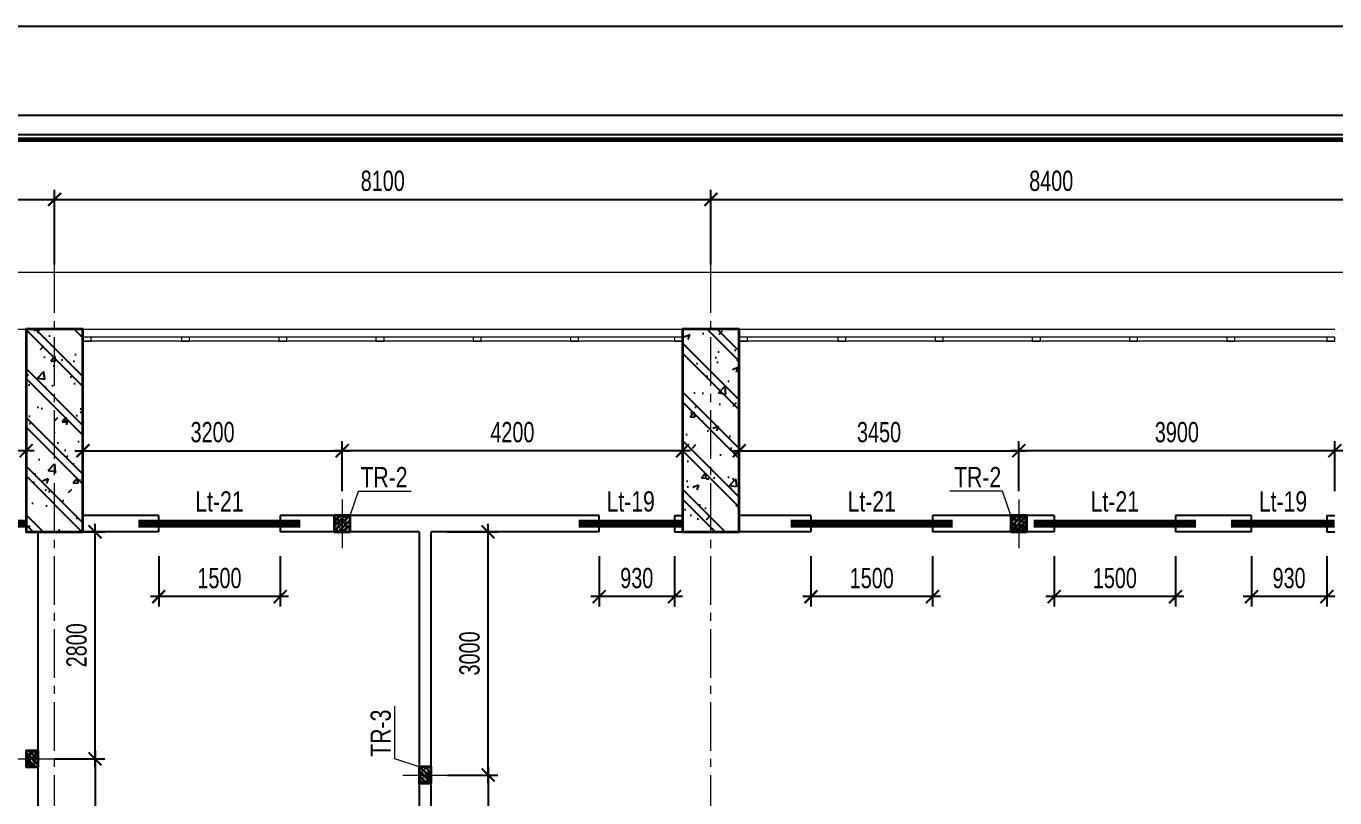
# Model space of a CAD drawing. Header units: millimetres. Extents: x 0 to 84100, y 0 to 158663.
# Drawn here: x 50471 to 66621, y 149145 to 158663 of the extents above; entities that cross this region are included whole.
import ezdxf
from ezdxf.enums import TextEntityAlignment as Align

# ---------------------------------------------------------------- set-up
doc = ezdxf.new("R2010")
doc.units = ezdxf.units.MM
doc.header["$LTSCALE"] = 800
doc.header["$MEASUREMENT"] = 0
doc.linetypes.add('CENTER2', pattern=[1.125, 0.75, -0.125, 0.125, -0.125])
doc.layers.get('DEFPOINTS').update_dxf_attribs({"color": 87})
for name, color, linetype in [('CDC-KHUNGTEN', 9, 'Continuous'), ('CDC.02.DIM', 1, 'Continuous'), ('CDC.03.BORDER', 3, 'Continuous'), ('CDC.06.TEXT', 2, 'Continuous'), ('CDC.10.HATCH', 9, 'Continuous'), ('HATCH', 8, 'Continuous'), ('KCS_LANH_TO', 3, 'Continuous')]:
    doc.layers.add(name, color=color, linetype=linetype)
for name, color, linetype, lineweight in [('CDC.01.AXIS', 160, 'CENTER2', 13), ('CDC.07.TEXTCOL', 3, 'Continuous', 18), ('CDC.09.COLUMN', 4, 'Continuous', 35), ('CDC.11.NOTE', 8, 'Continuous', 18)]:
    doc.layers.add(name, color=color, linetype=linetype, lineweight=lineweight)
doc.layers.add('CDC.15.NOPLOT', color=87, linetype='Continuous', plot=False)
doc.styles.add('KCS_SMTEXT', font='arial.ttf', dxfattribs={"width": 0.7})
doc.dimstyles.new('KCS_DIM100', dxfattribs={"dimscale": 100, "dimtxt": 2.5, "dimasz": 1.6, "dimexe": 1.2, "dimexo": 0, "dimgap": 1, "dimtad": 1, "dimdec": 0, "dimzin": 0, "dimdsep": 46, "dimtxsty": 'KCS_SMTEXT', "dimblk": 'ARCHTICK', "dimcen": 0, "dimdle": 1, "dimclrd": 1, "dimclre": 1, "dimclrt": 2, "dimadec": 0, "dimazin": 0, "dimtfac": 1, "dimtdec": 0, "dimtix": 1, "dimtmove": 2, "dimatfit": 3, "dimfxl": 1, "dimtolj": 1, "dimtzin": 0, "dimarcsym": 0})
pattern_1 = [(50, (61100.4, -1179204.9), (717.26018, -62.75213), [75, -825]), (355, (61100.4, -1179204.9), (-138.75133, 752.19213), [60, -660]), (100.4514, (61160.2, -1179210.1), (578.50938, 689.43954), [63.7402, -701.1421]), (46.1842, (61100.4, -1179004.9), (1067.24105, -165.519), [112.5, -1237.5]), (96.6356, (61189.4, -1179018.7), (934.6627, 974.1179), [95.6103, -1051.713]), (351.1842, (61100.4, -1179004.9), (934.6619, 974.1186), [90, -990]), (21, (61200.4, -1179054.9), (596.90705, -402.6189), [75, -825]), (226, (61200.4, -1179054.9), (671.88212, -365.5398), [60, -660]), (71.4514, (61250.16, -1179088.44), (840.22263, 322.5305), [63.7402, -701.1421]), (67.5, (61100.42, -1179204.9), (-155.916183, 294.37446), [0, -652, 0, -670, 0, -662.5]), (4.5, (61100.42, -1179204.9), (283.35092, 380.10319), [0, -382, 0, -637, 0, -252.5]), (327.5, (60877.42, -1179204.9), (533.822436, -22.55487), [0, -250, 0, -780, 0, -1035]), (317.5, (60777.4, -1179204.9), (583.18617, 100.10498), [0, -325, 0, -518, 0, -735]), (315, (61100.42, -1179204.9), (300.52038, 300.52038), []), (315, (61100.42, -1179082.4), (300.52038, 300.52038), [])]

# ---------------------------------------------------------------- blocks, each defined once
blk = doc.blocks.new('_ArchTick')
at = {"color": 0, "linetype": 'ByBlock', "const_width": 0.15}
blk.add_lwpolyline([(-0.5, -0.5), (0.5, 0.5)], dxfattribs=at)
blk = doc.blocks.new('*D410')
at = {"layer": 'CDC.02.DIM', "color": 1, "lineweight": -2, "ltscale": 0.5, "transparency": 16777216}
for p, q in [((42621, 156526), (50921, 156526)), ((42721, 155722), (42721, 156646)), ((50821, 155722), (50821, 156646))]:
    blk.add_line(p, q, dxfattribs=at)
at = {"layer": 'DEFPOINTS', "color": 0, "ltscale": 0.5, "transparency": 16777216}
for p in [(50821, 156526), (42721, 155722), (50821, 155722)]:
    blk.add_point(p, dxfattribs=at)
at = {"layer": 'CDC.02.DIM', "color": 1, "lineweight": -2, "ltscale": 0.5, "transparency": 16777216, "xscale": 160, "yscale": 160, "zscale": 160, "rotation": 180}
blk.add_blockref('_ArchTick', (42721, 156526), dxfattribs=at)
at = {"layer": 'CDC.02.DIM', "color": 1, "lineweight": -2, "ltscale": 0.5, "transparency": 16777216, "xscale": 160, "yscale": 160, "zscale": 160}
blk.add_blockref('_ArchTick', (50821, 156526), dxfattribs=at)
at = {"layer": 'CDC.02.DIM', "color": 2, "ltscale": 0.5, "transparency": 16777216, "insert": (46771, 156754), "char_height": 250, "attachment_point": 5, "style": 'KCS_SMTEXT'}
blk.add_mtext('\\A1;8100', dxfattribs=at)
blk = doc.blocks.new('*D411')
at = {"layer": 'CDC.02.DIM', "color": 1, "lineweight": -2, "ltscale": 0.5, "transparency": 16777216}
for p, q in [((50721, 156526), (59021, 156526)), ((50821, 155722), (50821, 156646)), ((58921, 155722), (58921, 156646))]:
    blk.add_line(p, q, dxfattribs=at)
at = {"layer": 'DEFPOINTS', "color": 0, "ltscale": 0.5, "transparency": 16777216}
for p in [(58921, 156526), (50821, 155722), (58921, 155722)]:
    blk.add_point(p, dxfattribs=at)
at = {"layer": 'CDC.02.DIM', "color": 1, "lineweight": -2, "ltscale": 0.5, "transparency": 16777216, "xscale": 160, "yscale": 160, "zscale": 160, "rotation": 180}
blk.add_blockref('_ArchTick', (50821, 156526), dxfattribs=at)
at = {"layer": 'CDC.02.DIM', "color": 1, "lineweight": -2, "ltscale": 0.5, "transparency": 16777216, "xscale": 160, "yscale": 160, "zscale": 160}
blk.add_blockref('_ArchTick', (58921, 156526), dxfattribs=at)
at = {"layer": 'CDC.02.DIM', "color": 2, "ltscale": 0.5, "transparency": 16777216, "insert": (54871, 156754), "char_height": 250, "attachment_point": 5, "style": 'KCS_SMTEXT'}
blk.add_mtext('\\A1;8100', dxfattribs=at)
blk = doc.blocks.new('*D412')
at = {"layer": 'CDC.02.DIM', "color": 1, "lineweight": -2, "ltscale": 0.5, "transparency": 16777216}
for p, q in [((58821, 156526), (67421, 156526)), ((58921, 155722), (58921, 156646)), ((67321, 155722), (67321, 156646))]:
    blk.add_line(p, q, dxfattribs=at)
at = {"layer": 'DEFPOINTS', "color": 0, "ltscale": 0.5, "transparency": 16777216}
for p in [(67321, 156526), (58921, 155722), (67321, 155722)]:
    blk.add_point(p, dxfattribs=at)
at = {"layer": 'CDC.02.DIM', "color": 1, "lineweight": -2, "ltscale": 0.5, "transparency": 16777216, "xscale": 160, "yscale": 160, "zscale": 160, "rotation": 180}
blk.add_blockref('_ArchTick', (58921, 156526), dxfattribs=at)
at = {"layer": 'CDC.02.DIM', "color": 1, "lineweight": -2, "ltscale": 0.5, "transparency": 16777216, "xscale": 160, "yscale": 160, "zscale": 160}
blk.add_blockref('_ArchTick', (67321, 156526), dxfattribs=at)
at = {"layer": 'CDC.02.DIM', "color": 2, "ltscale": 0.5, "transparency": 16777216, "insert": (63121, 156754), "char_height": 250, "attachment_point": 5, "style": 'KCS_SMTEXT'}
blk.add_mtext('\\A1;8400', dxfattribs=at)
blk = doc.blocks.new('*D453')
at = {"layer": 'CDC.02.DIM', "color": 1, "lineweight": -2, "transparency": 16777216}
for p, q in [((57541, 152126), (57541, 151506)), ((58471, 152126), (58471, 151506)), ((58571, 151626), (57441, 151626))]:
    blk.add_line(p, q, dxfattribs=at)
at = {"layer": 'DEFPOINTS', "color": 0, "transparency": 16777216}
for p in [(57541, 152126), (58471, 152126), (57541, 151626)]:
    blk.add_point(p, dxfattribs=at)
at = {"layer": 'CDC.02.DIM', "color": 1, "lineweight": -2, "transparency": 16777216, "xscale": 160, "yscale": 160, "zscale": 160, "rotation": 180}
blk.add_blockref('_ArchTick', (57541, 151626), dxfattribs=at)
at = {"layer": 'CDC.02.DIM', "color": 1, "lineweight": -2, "transparency": 16777216, "xscale": 160, "yscale": 160, "zscale": 160}
blk.add_blockref('_ArchTick', (58471, 151626), dxfattribs=at)
at = {"layer": 'CDC.02.DIM', "color": 2, "transparency": 16777216, "insert": (58006, 151854), "char_height": 250, "attachment_point": 5, "style": 'KCS_SMTEXT'}
blk.add_mtext('\\A1;930', dxfattribs=at)
blk = doc.blocks.new('*D454')
at = {"layer": 'CDC.02.DIM', "color": 1, "lineweight": -2, "transparency": 16777216}
for p, q in [((65591, 152126), (65591, 151506)), ((66521, 152126), (66521, 151506)), ((66621, 151626), (65491, 151626))]:
    blk.add_line(p, q, dxfattribs=at)
at = {"layer": 'DEFPOINTS', "color": 0, "transparency": 16777216}
for p in [(65591, 152126), (66521, 152126), (65591, 151626)]:
    blk.add_point(p, dxfattribs=at)
at = {"layer": 'CDC.02.DIM', "color": 1, "lineweight": -2, "transparency": 16777216, "xscale": 160, "yscale": 160, "zscale": 160, "rotation": 180}
blk.add_blockref('_ArchTick', (65591, 151626), dxfattribs=at)
at = {"layer": 'CDC.02.DIM', "color": 1, "lineweight": -2, "transparency": 16777216, "xscale": 160, "yscale": 160, "zscale": 160}
blk.add_blockref('_ArchTick', (66521, 151626), dxfattribs=at)
at = {"layer": 'CDC.02.DIM', "color": 2, "transparency": 16777216, "insert": (66056, 151854), "char_height": 250, "attachment_point": 5, "style": 'KCS_SMTEXT'}
blk.add_mtext('\\A1;930', dxfattribs=at)
blk = doc.blocks.new('*D457')
at = {"layer": 'CDC.02.DIM', "color": 1, "lineweight": -2, "transparency": 16777216}
for p, q in [((52106, 152126), (52106, 151506)), ((53606, 152126), (53606, 151506)), ((53706, 151626), (52006, 151626))]:
    blk.add_line(p, q, dxfattribs=at)
at = {"layer": 'DEFPOINTS', "color": 0, "transparency": 16777216}
for p in [(52106, 152126), (53606, 152126), (52106, 151626)]:
    blk.add_point(p, dxfattribs=at)
at = {"layer": 'CDC.02.DIM', "color": 1, "lineweight": -2, "transparency": 16777216, "xscale": 160, "yscale": 160, "zscale": 160, "rotation": 180}
blk.add_blockref('_ArchTick', (52106, 151626), dxfattribs=at)
at = {"layer": 'CDC.02.DIM', "color": 1, "lineweight": -2, "transparency": 16777216, "xscale": 160, "yscale": 160, "zscale": 160}
blk.add_blockref('_ArchTick', (53606, 151626), dxfattribs=at)
at = {"layer": 'CDC.02.DIM', "color": 2, "transparency": 16777216, "insert": (52856, 151854), "char_height": 250, "attachment_point": 5, "style": 'KCS_SMTEXT'}
blk.add_mtext('\\A1;1500', dxfattribs=at)
blk = doc.blocks.new('*D458')
at = {"layer": 'CDC.02.DIM', "color": 1, "lineweight": -2, "transparency": 16777216}
for p, q in [((60156, 152126), (60156, 151506)), ((61656, 152126), (61656, 151506)), ((61756, 151626), (60056, 151626))]:
    blk.add_line(p, q, dxfattribs=at)
at = {"layer": 'DEFPOINTS', "color": 0, "transparency": 16777216}
for p in [(60156, 152126), (61656, 152126), (60156, 151626)]:
    blk.add_point(p, dxfattribs=at)
at = {"layer": 'CDC.02.DIM', "color": 1, "lineweight": -2, "transparency": 16777216, "xscale": 160, "yscale": 160, "zscale": 160, "rotation": 180}
blk.add_blockref('_ArchTick', (60156, 151626), dxfattribs=at)
at = {"layer": 'CDC.02.DIM', "color": 1, "lineweight": -2, "transparency": 16777216, "xscale": 160, "yscale": 160, "zscale": 160}
blk.add_blockref('_ArchTick', (61656, 151626), dxfattribs=at)
at = {"layer": 'CDC.02.DIM', "color": 2, "transparency": 16777216, "insert": (60906, 151854), "char_height": 250, "attachment_point": 5, "style": 'KCS_SMTEXT'}
blk.add_mtext('\\A1;1500', dxfattribs=at)
blk = doc.blocks.new('*D459')
at = {"layer": 'CDC.02.DIM', "color": 1, "lineweight": -2, "transparency": 16777216}
for p, q in [((63156, 152126), (63156, 151506)), ((64656, 152126), (64656, 151506)), ((64756, 151626), (63056, 151626))]:
    blk.add_line(p, q, dxfattribs=at)
at = {"layer": 'DEFPOINTS', "color": 0, "transparency": 16777216}
for p in [(63156, 152126), (64656, 152126), (63156, 151626)]:
    blk.add_point(p, dxfattribs=at)
at = {"layer": 'CDC.02.DIM', "color": 1, "lineweight": -2, "transparency": 16777216, "xscale": 160, "yscale": 160, "zscale": 160, "rotation": 180}
blk.add_blockref('_ArchTick', (63156, 151626), dxfattribs=at)
at = {"layer": 'CDC.02.DIM', "color": 1, "lineweight": -2, "transparency": 16777216, "xscale": 160, "yscale": 160, "zscale": 160}
blk.add_blockref('_ArchTick', (64656, 151626), dxfattribs=at)
at = {"layer": 'CDC.02.DIM', "color": 2, "transparency": 16777216, "insert": (63906, 151854), "char_height": 250, "attachment_point": 5, "style": 'KCS_SMTEXT'}
blk.add_mtext('\\A1;1500', dxfattribs=at)
blk = doc.blocks.new('*D476')
at = {"layer": 'CDC.02.DIM', "color": 1, "lineweight": -2, "transparency": 16777216}
for p, q in [((50571, 153426), (46421, 153426)), ((46521, 152926), (46521, 153546)), ((50471, 152926), (50471, 153546))]:
    blk.add_line(p, q, dxfattribs=at)
at = {"layer": 'DEFPOINTS', "color": 0, "transparency": 16777216}
for p in [(46521, 153426), (46521, 152926), (50471, 152926)]:
    blk.add_point(p, dxfattribs=at)
at = {"layer": 'CDC.02.DIM', "color": 1, "lineweight": -2, "transparency": 16777216, "xscale": 160, "yscale": 160, "zscale": 160, "rotation": 180}
blk.add_blockref('_ArchTick', (46521, 153426), dxfattribs=at)
at = {"layer": 'CDC.02.DIM', "color": 1, "lineweight": -2, "transparency": 16777216, "xscale": 160, "yscale": 160, "zscale": 160}
blk.add_blockref('_ArchTick', (50471, 153426), dxfattribs=at)
at = {"layer": 'CDC.02.DIM', "color": 2, "transparency": 16777216, "insert": (48496, 153654), "char_height": 250, "attachment_point": 5, "style": 'KCS_SMTEXT'}
blk.add_mtext('\\A1;3950', dxfattribs=at)
blk = doc.blocks.new('*D478')
at = {"layer": 'CDC.02.DIM', "color": 1, "lineweight": -2, "transparency": 16777216}
for p, q in [((58671, 153426), (54271, 153426)), ((54371, 152926), (54371, 153546)), ((58571, 152926), (58571, 153546))]:
    blk.add_line(p, q, dxfattribs=at)
at = {"layer": 'DEFPOINTS', "color": 0, "transparency": 16777216}
for p in [(54371, 153426), (54371, 152926), (58571, 152926)]:
    blk.add_point(p, dxfattribs=at)
at = {"layer": 'CDC.02.DIM', "color": 1, "lineweight": -2, "transparency": 16777216, "xscale": 160, "yscale": 160, "zscale": 160, "rotation": 180}
blk.add_blockref('_ArchTick', (54371, 153426), dxfattribs=at)
at = {"layer": 'CDC.02.DIM', "color": 1, "lineweight": -2, "transparency": 16777216, "xscale": 160, "yscale": 160, "zscale": 160}
blk.add_blockref('_ArchTick', (58571, 153426), dxfattribs=at)
at = {"layer": 'CDC.02.DIM', "color": 2, "transparency": 16777216, "insert": (56471, 153654), "char_height": 250, "attachment_point": 5, "style": 'KCS_SMTEXT'}
blk.add_mtext('\\A1;4200', dxfattribs=at)
blk = doc.blocks.new('*D479')
at = {"layer": 'CDC.02.DIM', "color": 1, "lineweight": -2, "transparency": 16777216}
for p, q in [((51071, 153426), (54471, 153426)), ((51171, 152926), (51171, 153546)), ((54371, 152926), (54371, 153546))]:
    blk.add_line(p, q, dxfattribs=at)
at = {"layer": 'DEFPOINTS', "color": 0, "transparency": 16777216}
for p in [(54371, 153426), (51171, 152926), (54371, 152926)]:
    blk.add_point(p, dxfattribs=at)
at = {"layer": 'CDC.02.DIM', "color": 1, "lineweight": -2, "transparency": 16777216, "xscale": 160, "yscale": 160, "zscale": 160, "rotation": 180}
blk.add_blockref('_ArchTick', (51171, 153426), dxfattribs=at)
at = {"layer": 'CDC.02.DIM', "color": 1, "lineweight": -2, "transparency": 16777216, "xscale": 160, "yscale": 160, "zscale": 160}
blk.add_blockref('_ArchTick', (54371, 153426), dxfattribs=at)
at = {"layer": 'CDC.02.DIM', "color": 2, "transparency": 16777216, "insert": (52771, 153654), "char_height": 250, "attachment_point": 5, "style": 'KCS_SMTEXT'}
blk.add_mtext('\\A1;3200', dxfattribs=at)
blk = doc.blocks.new('TR2')
at = {"layer": 'HATCH'}
h = blk.add_hatch(dxfattribs=at)
h.set_pattern_fill('BETONG', color=256, scale=10, angle=90, style=0, pattern_type=2)
h.set_pattern_definition([(140, (579241.57, 154804.38), (6.2752135, 71.726018), [7.5, -82.5]), (85, (579241.57, 154804.38), (-75.219213, -13.875133), [6, -66]), (190.4514, (579242.094, 154810.355), (-68.943954, 57.850938), [6.374019, -70.114211]), (136.1842, (579221.57, 154804.38), (16.551901, 106.724105), [11.25, -123.75]), (186.6356, (579222.95, 154813.27), (-97.411787, 93.46627), [9.561029, -105.1713]), (81.1842, (579221.57, 154804.38), (-97.41186, 93.466195), [9, -99]), (111, (579226.57, 154814.38), (40.261889, 59.690705), [7.5, -82.5]), (56, (579226.57, 154814.38), (-72.5150045, 24.331533), [6, -66]), (161.4514, (579229.93, 154819.35), (-32.25305, 84.022263), [6.374019, -70.114211]), (127.5, (579241.572, 154804.378), (-33.2893854, 1.2159855), [0, -65.2, 0, -67, 0, -66.25]), (97.5, (579241.57, 154804.378), (-39.4411712, 26.3069537), [0, -38.2, 0, -63.7, 0, -25.25]), (57.5, (579241.572, 154782.078), (2.2554872, 53.3822436), [0, -25, 0, -78, 0, -103.5]), (47.5, (579241.57, 154772.08), (-10.0104982, 58.318617), [0, -32.5, 0, -51.8, 0, -73.5]), (135, (579241.57, 154804.378), (-30.0520382, -30.0520382), []), (135, (579229.32, 154804.378), (-30.0520382, -30.0520382), [])])
h.paths.add_polyline_path([(-100, -100), (100, -100), (100, 100), (-100, 100)])
at = {"layer": 'CDC.01.AXIS'}
blk.add_line((-300, 0), (300, 0), dxfattribs=at)
at = {"layer": 'CDC.09.COLUMN'}
blk.add_lwpolyline([(100, -100), (100, 100), (-100, 100), (-100, -100)], close=True, dxfattribs=at)
blk = doc.blocks.new('*D480')
at = {"layer": 'CDC.02.DIM', "color": 1, "lineweight": -2, "transparency": 16777216}
for p, q in [((66721, 153426), (62621, 153426)), ((62721, 152926), (62721, 153546)), ((66621, 152926), (66621, 153546))]:
    blk.add_line(p, q, dxfattribs=at)
at = {"layer": 'DEFPOINTS', "color": 0, "transparency": 16777216}
for p in [(62721, 153426), (62721, 152926), (66621, 152926)]:
    blk.add_point(p, dxfattribs=at)
at = {"layer": 'CDC.02.DIM', "color": 1, "lineweight": -2, "transparency": 16777216, "xscale": 160, "yscale": 160, "zscale": 160, "rotation": 180}
blk.add_blockref('_ArchTick', (62721, 153426), dxfattribs=at)
at = {"layer": 'CDC.02.DIM', "color": 1, "lineweight": -2, "transparency": 16777216, "xscale": 160, "yscale": 160, "zscale": 160}
blk.add_blockref('_ArchTick', (66621, 153426), dxfattribs=at)
at = {"layer": 'CDC.02.DIM', "color": 2, "transparency": 16777216, "insert": (64671, 153654), "char_height": 250, "attachment_point": 5, "style": 'KCS_SMTEXT'}
blk.add_mtext('\\A1;3900', dxfattribs=at)
blk = doc.blocks.new('*D481')
at = {"layer": 'CDC.02.DIM', "color": 1, "lineweight": -2, "transparency": 16777216}
for p, q in [((59171, 153426), (62821, 153426)), ((59271, 152926), (59271, 153546)), ((62721, 152926), (62721, 153546))]:
    blk.add_line(p, q, dxfattribs=at)
at = {"layer": 'DEFPOINTS', "color": 0, "transparency": 16777216}
for p in [(62721, 153426), (59271, 152926), (62721, 152926)]:
    blk.add_point(p, dxfattribs=at)
at = {"layer": 'CDC.02.DIM', "color": 1, "lineweight": -2, "transparency": 16777216, "xscale": 160, "yscale": 160, "zscale": 160, "rotation": 180}
blk.add_blockref('_ArchTick', (59271, 153426), dxfattribs=at)
at = {"layer": 'CDC.02.DIM', "color": 1, "lineweight": -2, "transparency": 16777216, "xscale": 160, "yscale": 160, "zscale": 160}
blk.add_blockref('_ArchTick', (62721, 153426), dxfattribs=at)
at = {"layer": 'CDC.02.DIM', "color": 2, "transparency": 16777216, "insert": (60996, 153654), "char_height": 250, "attachment_point": 5, "style": 'KCS_SMTEXT'}
blk.add_mtext('\\A1;3450', dxfattribs=at)
blk = doc.blocks.new('TRU3')
at = {"layer": 'HATCH'}
h = blk.add_hatch(dxfattribs=at)
h.set_pattern_fill('BETONG', color=256, scale=10, style=0, pattern_type=2)
h.set_pattern_definition([(50, (154804.38, -579216.57), (71.726018, -6.2752135), [7.5, -82.5]), (355, (154804.38, -579216.57), (-13.875133, 75.219213), [6, -66]), (100.4514, (154810.355, -579217.094), (57.850938, 68.943954), [6.374019, -70.114211]), (46.1842, (154804.38, -579196.57), (106.724105, -16.551901), [11.25, -123.75]), (96.6356, (154813.27, -579197.95), (93.46627, 97.411787), [9.561029, -105.1713]), (351.1842, (154804.38, -579196.57), (93.466195, 97.41186), [9, -99]), (21, (154814.38, -579201.57), (59.690705, -40.261889), [7.5, -82.5]), (326, (154814.38, -579201.57), (24.331533, 72.5150045), [6, -66]), (71.4514, (154819.35, -579204.93), (84.022263, 32.25305), [6.374019, -70.114211]), (37.5, (154804.378, -579216.572), (1.2159855, 33.2893854), [0, -65.2, 0, -67, 0, -66.25]), (7.5, (154804.378, -579216.57), (26.3069537, 39.4411712), [0, -38.2, 0, -63.7, 0, -25.25]), (327.5, (154782.078, -579216.572), (53.3822436, -2.2554872), [0, -25, 0, -78, 0, -103.5]), (317.5, (154772.08, -579216.57), (58.318617, 10.0104982), [0, -32.5, 0, -51.8, 0, -73.5]), (45, (154804.378, -579216.57), (-30.0520382, 30.0520382), []), (45, (154804.378, -579204.32), (-30.0520382, 30.0520382), [])])
h.paths.add_polyline_path([(-100, 75), (-100, -75), (100, -75), (100, 75)])
at = {"layer": 'CDC.01.AXIS'}
blk.add_line((0, 275), (0, -275), dxfattribs=at)
at = {"layer": 'CDC.09.COLUMN'}
blk.add_lwpolyline([(-100, -75), (100, -75), (100, 75), (-100, 75)], close=True, dxfattribs=at)
blk = doc.blocks.new('*D485')
at = {"layer": 'CDC.02.DIM', "color": 1, "lineweight": -2, "transparency": 16777216}
for p, q in [((51321, 149526), (51321, 152526)), ((50821, 152426), (51441, 152426)), ((50821, 149626), (51441, 149626))]:
    blk.add_line(p, q, dxfattribs=at)
at = {"layer": 'DEFPOINTS', "color": 0, "transparency": 16777216}
for p in [(50821, 152426), (51321, 152426), (50821, 149626)]:
    blk.add_point(p, dxfattribs=at)
at = {"layer": 'CDC.02.DIM', "color": 1, "lineweight": -2, "transparency": 16777216, "xscale": 160, "yscale": 160, "zscale": 160}
for p, rotation in [((51321, 152426), 90), ((51321, 149626), 270)]:
    blk.add_blockref('_ArchTick', p, dxfattribs=dict(at, rotation=rotation))
at = {"layer": 'CDC.02.DIM', "color": 2, "transparency": 16777216, "insert": (51093, 151026), "char_height": 250, "attachment_point": 5, "rotation": 90, "style": 'KCS_SMTEXT'}
blk.add_mtext('\\A1;2800', dxfattribs=at)
blk = doc.blocks.new('*D486')
at = {"layer": 'CDC.02.DIM', "color": 1, "lineweight": -2, "transparency": 16777216}
for p, q in [((51321, 149726), (51321, 146726)), ((50821, 149626), (51441, 149626)), ((50821, 146826), (51441, 146826))]:
    blk.add_line(p, q, dxfattribs=at)
at = {"layer": 'DEFPOINTS', "color": 0, "transparency": 16777216}
for p in [(50821, 149626), (50821, 146826), (51321, 146826)]:
    blk.add_point(p, dxfattribs=at)
at = {"layer": 'CDC.02.DIM', "color": 1, "lineweight": -2, "transparency": 16777216, "xscale": 160, "yscale": 160, "zscale": 160}
for p, rotation in [((51321, 149626), 90), ((51321, 146826), 270)]:
    blk.add_blockref('_ArchTick', p, dxfattribs=dict(at, rotation=rotation))
at = {"layer": 'CDC.02.DIM', "color": 2, "transparency": 16777216, "insert": (51093, 148226), "char_height": 250, "attachment_point": 5, "rotation": 90, "style": 'KCS_SMTEXT'}
blk.add_mtext('\\A1;2800', dxfattribs=at)
blk = doc.blocks.new('*D487')
at = {"layer": 'CDC.02.DIM', "color": 1, "lineweight": -2, "transparency": 16777216}
for p, q in [((56171, 149326), (56171, 152526)), ((55671, 152426), (56291, 152426)), ((55671, 149426), (56291, 149426))]:
    blk.add_line(p, q, dxfattribs=at)
at = {"layer": 'DEFPOINTS', "color": 0, "transparency": 16777216}
for p in [(55671, 152426), (56171, 152426), (55671, 149426)]:
    blk.add_point(p, dxfattribs=at)
at = {"layer": 'CDC.02.DIM', "color": 1, "lineweight": -2, "transparency": 16777216, "xscale": 160, "yscale": 160, "zscale": 160}
for p, rotation in [((56171, 152426), 90), ((56171, 149426), 270)]:
    blk.add_blockref('_ArchTick', p, dxfattribs=dict(at, rotation=rotation))
at = {"layer": 'CDC.02.DIM', "color": 2, "transparency": 16777216, "insert": (55943, 150926), "char_height": 250, "attachment_point": 5, "rotation": 90, "style": 'KCS_SMTEXT'}
blk.add_mtext('\\A1;3000', dxfattribs=at)
blk = doc.blocks.new('*D488')
at = {"layer": 'CDC.02.DIM', "color": 1, "lineweight": -2, "transparency": 16777216}
for p, q in [((55671, 149426), (56291, 149426)), ((56171, 149526), (56171, 146726)), ((55671, 146826), (56291, 146826))]:
    blk.add_line(p, q, dxfattribs=at)
at = {"layer": 'DEFPOINTS', "color": 0, "transparency": 16777216}
for p in [(55671, 149426), (55671, 146826), (56171, 146826)]:
    blk.add_point(p, dxfattribs=at)
at = {"layer": 'CDC.02.DIM', "color": 1, "lineweight": -2, "transparency": 16777216, "xscale": 160, "yscale": 160, "zscale": 160}
for p, rotation in [((56171, 149426), 90), ((56171, 146826), 270)]:
    blk.add_blockref('_ArchTick', p, dxfattribs=dict(at, rotation=rotation))
at = {"layer": 'CDC.02.DIM', "color": 2, "transparency": 16777216, "insert": (55943, 148126), "char_height": 250, "attachment_point": 5, "rotation": 90, "style": 'KCS_SMTEXT'}
blk.add_mtext('\\A1;2600', dxfattribs=at)
blk = doc.blocks.new('Khung tên chuẩn')
at = {"layer": 'CDC-KHUNGTEN', "color": 8}
blk.add_lwpolyline([(75096, 1100), (83000, 1100), (83000, 58300), (3000, 58300), (3000, 1100), (75096, 1100)], dxfattribs=at)
at = {"layer": 'CDC-KHUNGTEN', "color": 255, "lineweight": 60}
blk.add_lwpolyline([(74900, 1400), (74900, 58000), (3300, 58000), (3300, 1400), (74900, 1400)], close=True, dxfattribs=at)
at = {"layer": 'DEFPOINTS', "color": 1, "ltscale": 0.2}
blk.add_lwpolyline([(0, 0), (0, 59400), (84100, 59400), (84100, 0), (0, 0)], close=True, dxfattribs=at)

msp = doc.modelspace()

# ---------------------------------------------------------------- hatches: boundary and pattern name
at = {"layer": 'CDC.10.HATCH'}
h = msp.add_hatch(dxfattribs=at)
h.set_pattern_fill('BETONG', color=256, scale=100, style=0, pattern_type=2)
h.set_pattern_definition(pattern_1)
h.paths.add_polyline_path([(50470.7, 152426.1), (51170.7, 152426.1), (51170.7, 154926.1), (50470.7, 154926.1), (50470.7, 153412.2)])
h = msp.add_hatch(dxfattribs=at)
h.set_pattern_fill('BETONG', color=256, scale=100, style=0, pattern_type=2)
h.set_pattern_definition(pattern_1)
h.paths.add_polyline_path([(58570.7, 152426.1), (59270.7, 152426.1), (59270.7, 154926.1), (58570.7, 154926.1), (58570.7, 153412.2)])

# ---------------------------------------------------------------- linework, layer by layer
at = {"layer": 'CDC.01.AXIS'}
for p, q in [((50820.7, 104726.1), (50820.7, 156526.1)), ((58920.7, 104726.1), (58920.7, 156526.1)), ((8420.7, 154926.1), (68920.7, 154926.1))]:
    msp.add_line(p, q, dxfattribs=at)
at = {"layer": 'CDC.03.BORDER', "lineweight": 25}
for p, q in [((52105.7, 152626.1), (51170.7, 152626.1)), ((57540.7, 152626.1), (53605.7, 152626.1)), ((57540.7, 152426.1), (57540.7, 152626.1)), ((60155.7, 152626.1), (59270.7, 152626.1)), ((63155.7, 152626.1), (61655.7, 152626.1)), ((65590.7, 152626.1), (64655.7, 152626.1)), ((65590.7, 152426.1), (65590.7, 152626.1)), ((52105.7, 152426.1), (51170.7, 152426.1)), ((55320.7, 152426.1), (53605.7, 152426.1)), ((55320.7, 152426.1), (55320.7, 145306.1)), ((55470.7, 145306.1), (55470.7, 152426.1)), ((57540.7, 152426.1), (55470.7, 152426.1)), ((60155.7, 152426.1), (59270.7, 152426.1)), ((63155.7, 152426.1), (61655.7, 152426.1)), ((65590.7, 152426.1), (64655.7, 152426.1))]:
    msp.add_line(p, q, dxfattribs=at)
at = {"layer": 'CDC.03.BORDER'}
for p, q in [((52105.7, 152626.1), (52105.7, 152426.1)), ((53605.7, 152626.1), (53605.7, 152426.1)), ((58470.7, 152626.1), (58570.7, 152626.1)), ((58470.7, 152626.1), (58470.7, 152426.1)), ((60155.7, 152626.1), (60155.7, 152426.1)), ((61655.7, 152626.1), (61655.7, 152426.1)), ((63155.7, 152626.1), (63155.7, 152426.1)), ((64655.7, 152626.1), (64655.7, 152426.1)), ((66520.7, 152626.1), (66620.7, 152626.1)), ((66520.7, 152626.1), (66520.7, 152426.1)), ((50620.7, 146826.1), (50620.7, 152426.1)), ((58470.7, 152426.1), (58570.7, 152426.1)), ((66520.7, 152426.1), (66620.7, 152426.1))]:
    msp.add_line(p, q, dxfattribs=at)
at = {"layer": 'CDC.09.COLUMN'}
for points in [[(51170.7, 152426.1), (51170.7, 154926.1), (50470.7, 154926.1), (50470.7, 152426.1)], [(59270.7, 152426.1), (59270.7, 154926.1), (58570.7, 154926.1), (58570.7, 152426.1)]]:
    msp.add_lwpolyline(points, close=True, dxfattribs=at)
at = {"layer": 'CDC.11.NOTE'}
for p, q in [((68020.7, 155626.1), (9320.7, 155626.1)), ((10720.7, 154926.1), (66620.7, 154926.1)), ((58570.7, 154826.1), (51170.7, 154826.1)), ((58570.7, 154776.1), (51170.7, 154776.1)), ((66620.7, 154826.1), (59270.7, 154826.1)), ((66620.7, 154776.1), (59270.7, 154776.1))]:
    msp.add_line(p, q, dxfattribs=at)
for points in [[(51270.7, 154776.1), (51270.7, 154826.1), (51170.7, 154826.1), (51170.7, 154776.1)], [(52487, 154776.1), (52487, 154826.1), (52387, 154826.1), (52387, 154776.1)], [(53687, 154776.1), (53687, 154826.1), (53587, 154826.1), (53587, 154776.1)], [(54887, 154776.1), (54887, 154826.1), (54787, 154826.1), (54787, 154776.1)], [(56087, 154776.1), (56087, 154826.1), (55987, 154826.1), (55987, 154776.1)], [(57287, 154776.1), (57287, 154826.1), (57187, 154826.1), (57187, 154776.1)], [(58570.7, 154776.1), (58570.7, 154826.1), (58470.7, 154826.1), (58470.7, 154776.1)], [(59370.7, 154776.1), (59370.7, 154826.1), (59270.7, 154826.1), (59270.7, 154776.1)], [(60587, 154776.1), (60587, 154826.1), (60487, 154826.1), (60487, 154776.1)], [(61787, 154776.1), (61787, 154826.1), (61687, 154826.1), (61687, 154776.1)], [(62987, 154776.1), (62987, 154826.1), (62887, 154826.1), (62887, 154776.1)], [(64187, 154776.1), (64187, 154826.1), (64087, 154826.1), (64087, 154776.1)], [(65387, 154776.1), (65387, 154826.1), (65287, 154826.1), (65287, 154776.1)], [(66620.7, 154776.1), (66620.7, 154826.1), (66520.7, 154826.1), (66520.7, 154776.1)]]:
    msp.add_lwpolyline(points, close=True, dxfattribs=at)
for points in [[(54470.7, 152626.1), (54570.7, 152926.1), (55220.7, 152926.1)], [(62620.7, 152626.1), (62520.7, 152926.1), (61870.7, 152926.1)], [(55320.7, 149526.1), (55020.7, 149626.1), (55020.7, 150276.1)]]:
    msp.add_lwpolyline(points, dxfattribs=at)
at = {"layer": 'CDC.15.NOPLOT'}
for points in [[(7620.7, 157326.1), (69720.7, 157326.1), (69720.7, 103926.1), (7620.7, 103926.1)], [(8420.7, 156526.1), (68920.7, 156526.1), (68920.7, 104726.1), (8420.7, 104726.1)]]:
    msp.add_lwpolyline(points, close=True, dxfattribs=at)
at = {"layer": 'KCS_LANH_TO', "color": 7, "const_width": 100}
for points in [[(49190.7, 152526.1), (50470.7, 152526.1)], [(51855.7, 152526.1), (53855.7, 152526.1)], [(57290.7, 152526.1), (58570.7, 152526.1)], [(59905.7, 152526.1), (61905.7, 152526.1)], [(62905.7, 152526.1), (64905.7, 152526.1)], [(65340.7, 152526.1), (66620.7, 152526.1)]]:
    msp.add_lwpolyline(points, dxfattribs=at)

# ---------------------------------------------------------------- block references
msp.add_blockref('Khung tên chuẩn', (0, 99262.9))
at = {"layer": 'CDC.09.COLUMN'}
for name, p, rotation in [('TR2', (54370.7, 152526.1), 270), ('TR2', (62720.7, 152526.1), 270), ('TRU3', (50545.7, 149626.1), 90), ('TRU3', (55395.7, 149426.1), 90)]:
    msp.add_blockref(name, p, dxfattribs=dict(at, rotation=rotation))

# ---------------------------------------------------------------- texts
at = {"layer": 'CDC.06.TEXT', "style": 'KCS_SMTEXT', "width": 0.75}
for s, p in [('Lt-21', (52855.7, 152676.1)), ('Lt-19', (57930.7, 152676.1)), ('Lt-21', (60905.7, 152676.1)), ('Lt-21', (63905.7, 152676.1)), ('Lt-19', (65980.7, 152676.1))]:
    msp.add_text(s, height=250, dxfattribs=at).set_placement(p, align=Align.CENTER)
at = {"layer": 'CDC.07.TEXTCOL', "style": 'KCS_SMTEXT', "width": 0.75}
for p in [(54886.2, 152976.1), (62212.8, 152976.1)]:
    msp.add_text('TR-2', height=250, dxfattribs=at).set_placement(p, align=Align.CENTER)
msp.add_text('TR-3', height=250, rotation=90, dxfattribs=at).set_placement((54970.7, 149941.7), align=Align.CENTER)

# ---------------------------------------------------------------- dimensions: what is measured, and where the dimension line sits
at = {"layer": 'CDC.02.DIM', "ltscale": 0.5}
for base, p1, p2, picture, middle in [((50820.7, 156526.1), (42720.7, 155722.1), (50820.7, 155722.1), '*D410', (46770.7, 156753.8)), ((58920.7, 156526.1), (50820.7, 155722.1), (58920.7, 155722.1), '*D411', (54870.7, 156753.8)), ((67320.7, 156526.1), (58920.7, 155722.1), (67320.7, 155722.1), '*D412', (63120.7, 156753.8))]:
    dim = msp.add_linear_dim(base=base, p1=p1, p2=p2, dimstyle='KCS_DIM100', dxfattribs=at)
    dim.commit()
    dim.dimension.update_dxf_attribs({"geometry": picture, "text_midpoint": middle})
at = {"layer": 'CDC.02.DIM'}
for base, p1, p2, angle, picture, middle in [((46520.7, 153426.1), (50470.7, 152926.1), (46520.7, 152926.1), 180, '*D476', (48495.7, 153653.9)), ((54370.7, 153426.1), (58570.7, 152926.1), (54370.7, 152926.1), 180, '*D478', (56470.7, 153653.8)), ((62720.7, 153426.1), (66620.7, 152926.1), (62720.7, 152926.1), 180, '*D480', (64670.7, 153653.9)), ((51320.7, 152426.1), (50820.7, 149626.1), (50820.7, 152426.1), 90, '*D485', (51093, 151026.1)), ((56170.7, 152426.1), (55670.7, 149426.1), (55670.7, 152426.1), 90, '*D487', (55942.9, 150926.1)), ((52105.7, 151626.1), (53605.7, 152126.1), (52105.7, 152126.1), 180, '*D457', (52855.7, 151853.8)), ((57540.7, 151626.1), (58470.7, 152126.1), (57540.7, 152126.1), 180, '*D453', (58005.7, 151853.9)), ((60155.7, 151626.1), (61655.7, 152126.1), (60155.7, 152126.1), 180, '*D458', (60905.7, 151853.8)), ((63155.7, 151626.1), (64655.7, 152126.1), (63155.7, 152126.1), 180, '*D459', (63905.7, 151853.8)), ((65590.7, 151626.1), (66520.7, 152126.1), (65590.7, 152126.1), 180, '*D454', (66055.7, 151853.9)), ((51320.7, 146826.1), (50820.7, 149626.1), (50820.7, 146826.1), 270, '*D486', (51093, 148226.1)), ((56170.7, 146826.1), (55670.7, 149426.1), (55670.7, 146826.1), 270, '*D488', (55943, 148126.1))]:
    dim = msp.add_linear_dim(base=base, p1=p1, p2=p2, angle=angle, dimstyle='KCS_DIM100', dxfattribs=at)
    dim.commit()
    dim.dimension.update_dxf_attribs({"geometry": picture, "text_midpoint": middle})
for base, p1, p2, picture, middle in [((54370.7, 153426.1), (51170.7, 152926.1), (54370.7, 152926.1), '*D479', (52770.7, 153653.9)), ((62720.7, 153426.1), (59270.7, 152926.1), (62720.7, 152926.1), '*D481', (60995.7, 153653.9))]:
    dim = msp.add_linear_dim(base=base, p1=p1, p2=p2, dimstyle='KCS_DIM100', dxfattribs=at)
    dim.commit()
    dim.dimension.update_dxf_attribs({"geometry": picture, "text_midpoint": middle})

doc.saveas('drawing.dxf')
